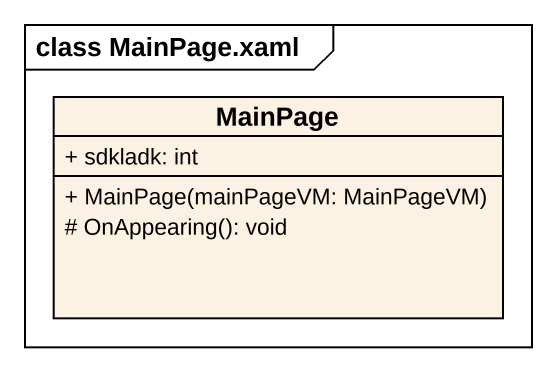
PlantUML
@startuml
mainframe class MainPage.xaml
hide circle
hide empty members
skinparam classAttributeIconSize 0
class MainPage {
  + sdkladk: int
  + MainPage(mainPageVM: MainPageVM)
  # OnAppearing(): void
}
@enduml
